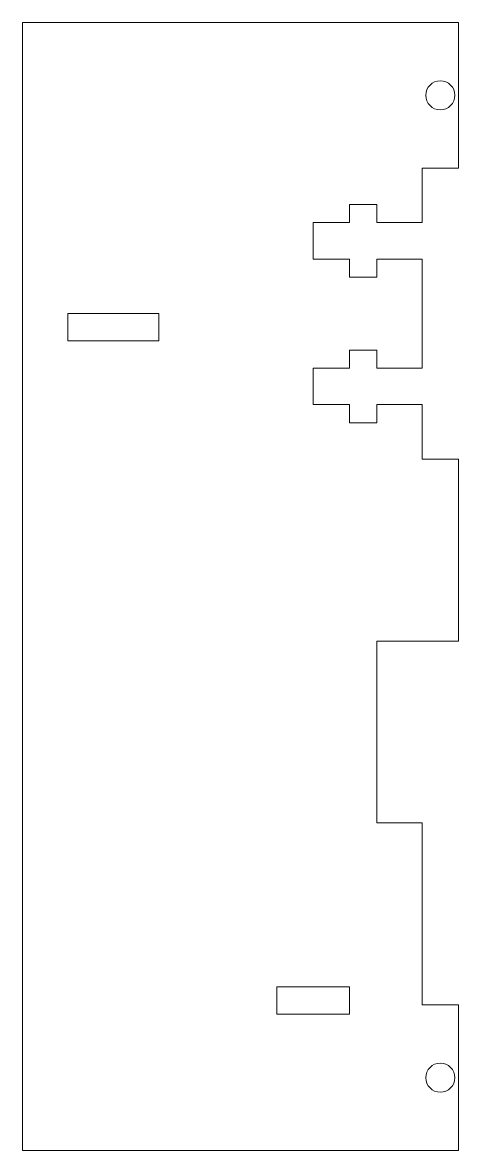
# Model space of a CAD drawing. Header units: millimetres. Extents: x -44 to 4, y 38 to 162.
import ezdxf

# ---------------------------------------------------------------- set-up
doc = ezdxf.new("R2010")
doc.units = ezdxf.units.MM

msp = doc.modelspace()

# ---------------------------------------------------------------- linework, layer by layer
at = {"color": 7, "linetype": 'Continuous', "lineweight": 15}
for p, q in [((-44, 162), (4, 162)), ((-44, 38), (-44, 162)), ((4, 162), (4, 146)), ((0, 146), (0, 140)), ((4, 146), (0, 146)), ((-8, 140), (-8, 142)), ((-8, 142), (-5, 142)), ((-5, 142), (-5, 140)), ((-12, 136), (-12, 140)), ((-12, 140), (-8, 140)), ((-5, 140), (0, 140)), ((-12, 136), (-8, 136)), ((-8, 136), (-8, 134)), ((-5, 136), (0, 136)), ((-5, 134), (-5, 136)), ((0, 136), (0, 124)), ((-8, 134), (-5, 134)), ((-39, 130), (-39, 127)), ((-29, 130), (-39, 130)), ((-29, 127), (-29, 130)), ((-39, 127), (-29, 127)), ((-8, 124), (-8, 126)), ((-8, 126), (-5, 126)), ((-5, 126), (-5, 124)), ((-12, 124), (-12, 120)), ((-12, 124), (-8, 124)), ((-5, 124), (0, 124)), ((-12, 120), (-8, 120)), ((-8, 120), (-8, 118)), ((-5, 120), (0, 120)), ((-5, 118), (-5, 120)), ((0, 114), (0, 120)), ((-8, 118), (-5, 118)), ((0, 114), (4, 114)), ((4, 114), (4, 94)), ((-5, 94), (-5, 74)), ((4, 94), (-5, 94)), ((-5, 74), (0, 74)), ((0, 54), (0, 74)), ((-16, 56), (-8, 56)), ((-16, 56), (-16, 53)), ((-8, 56), (-8, 53)), ((4, 54), (0, 54)), ((4, 38), (4, 54)), ((-16, 53), (-8, 53)), ((4, 38), (-44, 38))]:
    msp.add_line(p, q, dxfattribs=at)
for centre in [(2, 154), (2, 46)]:
    msp.add_circle(centre, 1.6, dxfattribs=at)

doc.saveas('drawing.dxf')
